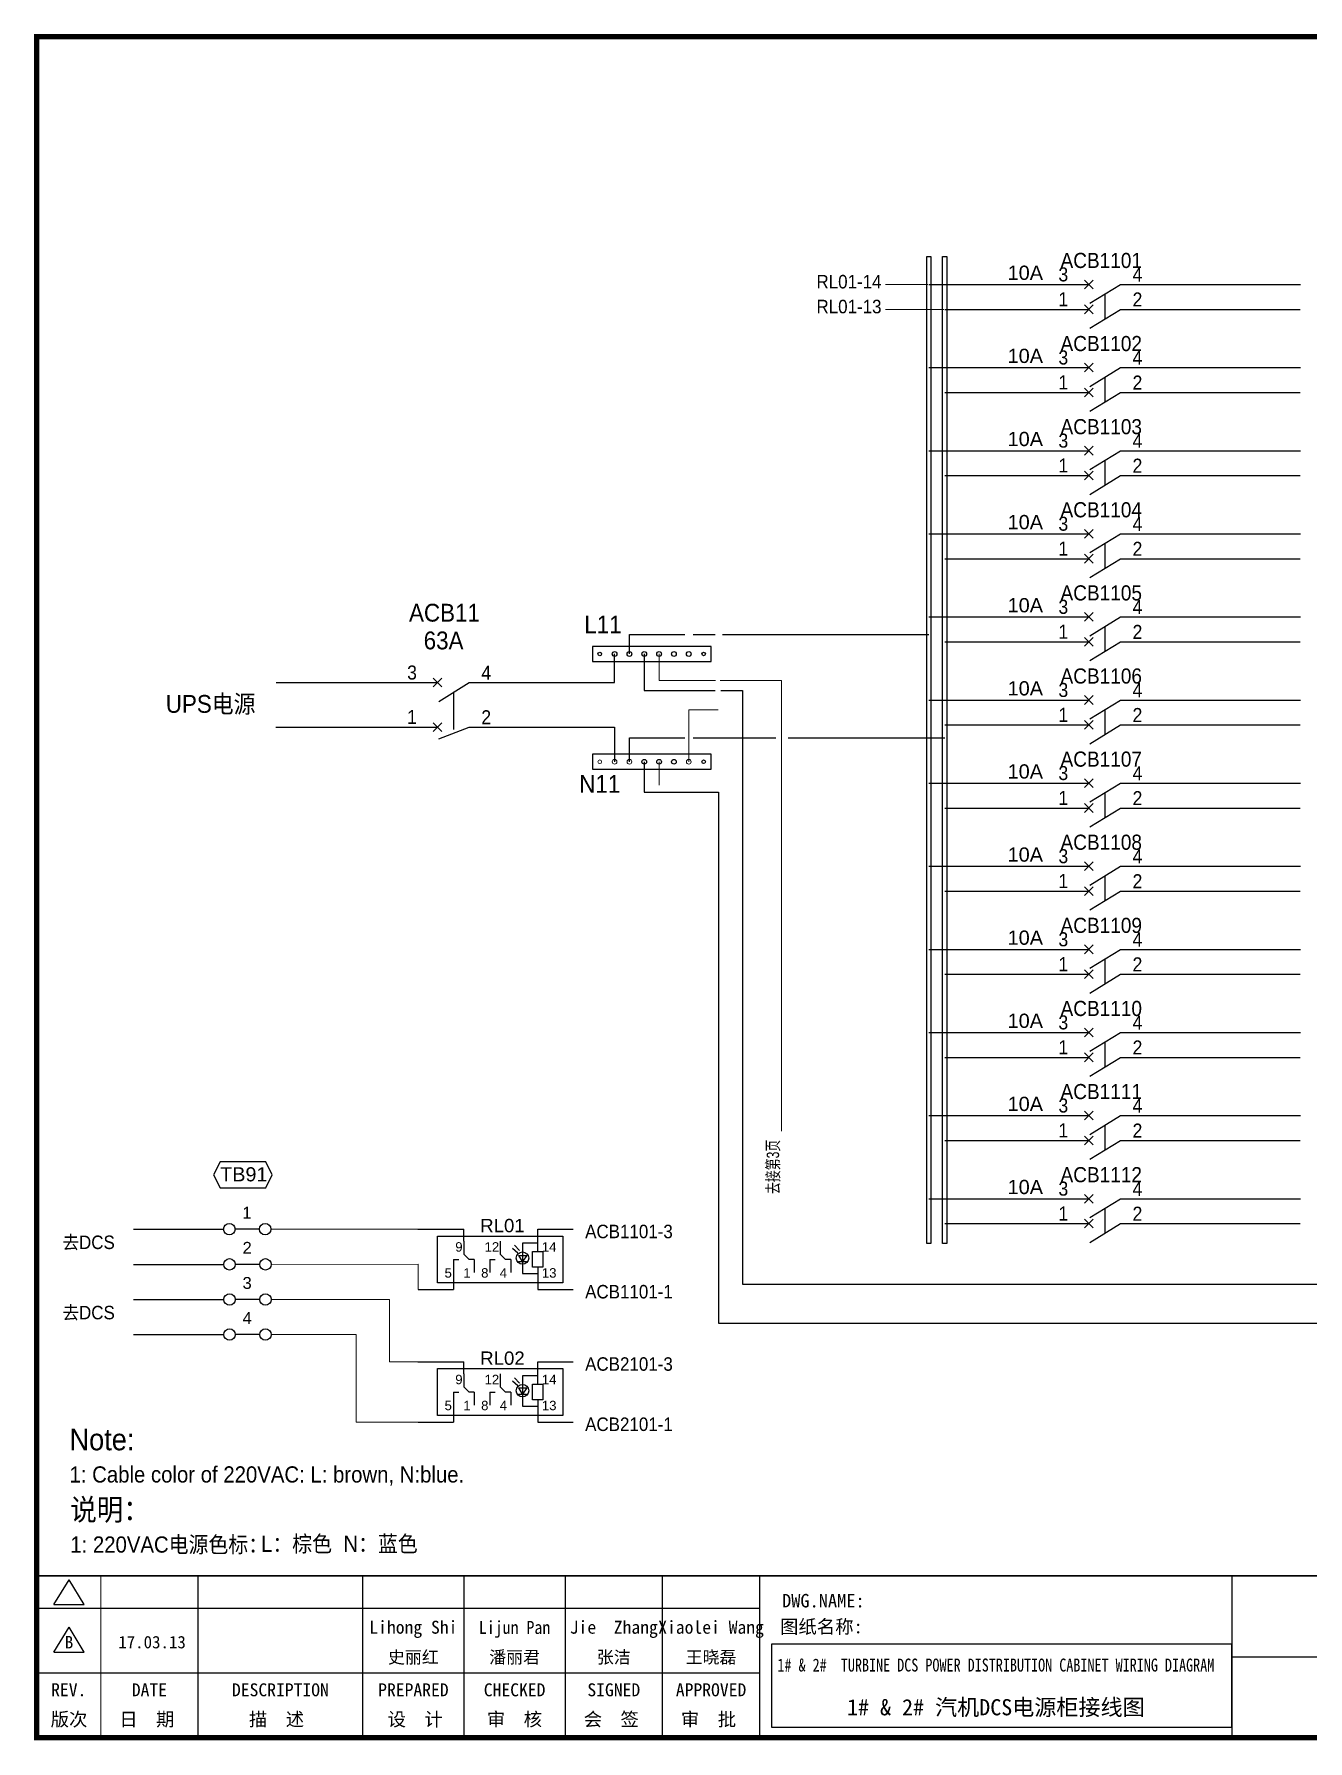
# Model space of a CAD drawing. Extents: x 81444 to 119867, y -54538 to -28747.
# Drawn here: x 91390 to 93751, y -54505 to -51342 of the extents above; entities that cross this region are included whole.
import ezdxf
from ezdxf.enums import TextEntityAlignment as Align

# ---------------------------------------------------------------- set-up
doc = ezdxf.new("R2010")
doc.units = 0
doc.header["$LTSCALE"] = 100
doc.header["$MEASUREMENT"] = 0
for name, color, linetype in [('t', 1, 'Continuous'), ('WIRING', 3, 'Continuous'), ('空气开关', 7, 'Continuous'), ('继电器', 7, 'Continuous')]:
    doc.layers.add(name, color=color, linetype=linetype)
doc.layers.add('细实线', color=7, linetype='Continuous', lineweight=20)
doc.styles.add('HZ', font='arial.ttf', dxfattribs={"width": 0.7})
doc.styles.get("Standard").update_dxf_attribs({"font": ''})
doc.styles.get('Standard').set_extended_font_data('SimSun')

# ---------------------------------------------------------------- blocks, each defined once
blk = doc.blocks.new('供电端子')
at = {"style": 'HZ', "width": 0.7}
blk.add_attdef('供电端子', (0, 0), '', height=17, dxfattribs=at)
blk = doc.blocks.new('两对触点继电器4')
at = {"linetype": 'Continuous'}
for p, q in [((-2.9, 1), (3.93, 1)), ((0, -6.94), (0, 0)), ((0, -6.94), (0, 0)), ((0, 0), (18.62, 0)), ((0, 0), (18.62, 0)), ((3.93, -0.77), (3.93, 1)), ((14.89, 1), (20.16, 1)), ((14.89, -2.31), (14.89, 1)), ((18.62, 0), (18.62, -6.94)), ((18.62, 0), (18.62, -6.94)), ((3.93, -0.77), (3.93, -2.7)), ((9.33, -0.77), (9.33, -2.7)), ((14.12, -4.63), (14.12, -2.31)), ((14.12, -2.31), (15.66, -2.31)), ((15.66, -2.31), (15.66, -4.63)), ((2.39, -3.47), (2.39, -7.94)), ((2.39, -3.47), (3.16, -3.47)), ((3.93, -2.7), (4.7, -3.47)), ((5.47, -3.47), (4.7, -3.47)), ((5.47, -3.47), (5.47, -5.4)), ((7.79, -3.47), (7.79, -5.4)), ((7.79, -3.47), (8.56, -3.47)), ((9.33, -2.7), (10.1, -3.47)), ((10.87, -3.47), (10.1, -3.47)), ((10.87, -3.47), (10.87, -5.4)), ((15.66, -4.63), (14.12, -4.63)), ((14.89, -4.63), (14.89, -7.94)), ((18.62, -6.94), (0, -6.94)), ((18.62, -6.94), (0, -6.94)), ((-2.88, -7.94), (2.39, -7.94)), ((14.89, -7.94), (20.16, -7.94))]:
    blk.add_line(p, q, dxfattribs=at)
at = {"layer": '继电器'}
for p, q in [((1.53, 0), (1.53, 0)), ((11.16, -1.79), (11.95, -2.5)), ((11.45, -1.36), (12.16, -2.15)), ((14.89, -1.06), (12.63, -1.06)), ((12.63, -1.06), (12.63, -5.58)), ((12.05, -3.79), (13.24, -3.79)), ((12.63, -5.58), (14.89, -5.58))]:
    blk.add_line(p, q, dxfattribs=at)
blk.add_lwpolyline([(0, 0), (18.62, 0), (18.62, -6.94), (0, -6.94)], close=True, dxfattribs=at)
blk.add_lwpolyline([(12.05, -2.87), (13.29, -2.87), (12.63, -3.79), (12.1, -2.87)], dxfattribs=at)
blk.add_circle((12.63, -3.27), 0.924, dxfattribs=at)
at = {"style": 'HZ'}
for s, p in [('9', (2.64, -2.31)), ('12', (6.99, -2.31)), ('14', (15.5, -2.31)), ('5', (1.05, -6.17)), ('1', (3.84, -6.17)), ('8', (6.48, -6.17)), ('4', (9.24, -6.17)), ('13', (15.5, -6.17))]:
    blk.add_text(s, height=1.4, dxfattribs=at).set_placement(p)
at = {"layer": '继电器', "style": 'HZ'}
blk.add_attdef('J1', text='', height=2, dxfattribs=at).set_placement((9.65, 0.57), align=Align.CENTER)
blk = doc.blocks.new('图框')
at = {"color": 7}
for p, q in [((2215.6, -2851.6), (2215.6, -3151.6)), ((0, -2911.6), (1340.2, -2911.6)), ((2215.6, -3001.6), (3115.6, -3001.6)), ((0, -3031.6), (1340.2, -3031.6))]:
    blk.add_line(p, q, dxfattribs=at)
at = {"color": 7, "const_width": 3}
blk.add_lwpolyline([(4115.6, -2851.6), (0, -2851.6)], dxfattribs=at)
at = {"layer": 't', "color": 7}
for p, q in [((31.9, -2905), (59.9, -2859.1)), ((87.8, -2905), (59.9, -2859.1)), ((31.9, -2905), (87.8, -2905)), ((31.9, -2993), (59.9, -2947.1)), ((87.8, -2993), (59.9, -2947.1)), ((31.9, -2993), (87.8, -2993))]:
    blk.add_line(p, q, dxfattribs=at)
at = {"layer": 't', "color": 7, "const_width": 9.62}
blk.add_lwpolyline([(4115.6, -3151.6), (4115.6, 0), (0, 0), (0, -3151.6)], close=True, dxfattribs=at)
at = {"layer": 't', "color": 7, "const_width": 2.4}
for points in [[(118.8, -2852.8), (118.8, -3151.6)], [(299.1, -2852.8), (299.1, -3151.6)], [(604.4, -2852.8), (604.4, -3156.4)], [(792, -2852.8), (792, -3156.4)], [(979.6, -2852.8), (979.6, -3156.4)], [(1159.9, -2852.8), (1159.9, -3156.4)], [(1340.2, -2852.8), (1340.2, -3156.4)]]:
    blk.add_lwpolyline(points, dxfattribs=at)
at = {"color": 7, "flags": 8}
for tag, p, height in [('DWG.NAME:', (1381.6, -2910.4), 25), ('PROJECTNAME:', (3125.5, -2912.8), 24), ('PROJECTNAME：', (3339.1, -2913.1), 25), ('DWG.NO.:', (3128.2, -3030.4), 24), ('图纸编号', (3315.4, -3052.4), 24), ('FILENO.:', (3128.7, -3106.1), 24), ('文档号', (3317.7, -3124.1), 24)]:
    blk.add_attdef(tag, p, '', height=height, dxfattribs=at)
for tag, height, p in [('RENLIU', 24, (698.2, -2950.4)), ('SHUFENWANG', 24, (885.8, -2950.4)), ('FANGHOU', 24, (1069.7, -2950.4)), ('DANDANLI', 24, (1250, -2950.4)), ('A', 23, (59.9, -2974.9)), ('设计时间', 23, (213.9, -2974.9)), ('刘仁', 23, (698.2, -3002.2)), ('王姝芬', 23, (885.8, -3002.2)), ('侯方', 23, (1069.7, -3002.2)), ('李丹丹', 23, (1250, -3002.2)), ('#10STATIONONTROLCABINETCOVER', 30, (1777.9, -3017.2)), ('PAGEXOFX', 24, (3953.7, -3039.1)), ('REV.', 24, (59.4, -3063)), ('DATE', 24, (208.9, -3063)), ('DESCRIPTION', 24, (451.7, -3063)), ('PREPARED', 24, (698.2, -3063)), ('CHECKED', 24, (885.8, -3063)), ('SIGNED', 24, (1069.7, -3063)), ('APPROVED', 24, (1250, -3063)), ('图纸名称', 30, (1777.9, -3094.7)), ('第几页共几页', 24, (3953.7, -3114.1))]:
    blk.add_attdef(tag, text='', height=height, dxfattribs=at).set_placement(p, align=Align.MIDDLE)
for tag, p in [('图纸名称:', (1377.8, -2965.9)), ('项目名称：', (3121.6, -2984.3)), ('项目名称：', (3325, -2984.3))]:
    blk.add_attdef(tag, text='', height=25, dxfattribs=at).set_placement(p, align=Align.BOTTOM_LEFT)
at = {"color": 7, "width": 0.8, "flags": 8}
blk.add_attdef('HANGZHOUHOLLYSYSAUTOMATIONCO.,LTD.', text='', height=24, dxfattribs=at).set_placement((2770.1, -3045.7), align=Align.MIDDLE)
at = {"layer": 't', "color": 7}
for s, p in [('版次', (59.9, -3117.6)), ('日  期', (204.2, -3117.6)), ('描  述', (444.5, -3117.6)), ('设  计', (701.5, -3117.6)), ('审  核', (885.6, -3117.6)), ('会  签', (1065, -3117.6)), ('审  批', (1245.3, -3117.6))]:
    blk.add_text(s, height=25, dxfattribs=at).set_placement(p, align=Align.MIDDLE_CENTER)

msp = doc.modelspace()

# ---------------------------------------------------------------- linework, layer by layer
at = {"color": 6}
for p, q in [((93353.3, -51814.3), (93337.2, -51798.1)), ((93337.2, -51814.3), (93353.3, -51798.1)), ((93347.3, -51841), (93403.8, -51806.2)), ((93337.2, -51860.4), (93353.3, -51844.2)), ((93353.3, -51860.4), (93337.2, -51844.2)), ((93347.3, -51887.1), (93403.8, -51852.3)), ((93353.3, -51968.3), (93337.2, -51952.1)), ((93337.2, -51968.3), (93353.3, -51952.1)), ((93347.3, -51995), (93403.8, -51960.2)), ((93353.3, -52014.4), (93337.2, -51998.2)), ((93337.2, -52014.4), (93353.3, -51998.2)), ((93347.3, -52041.1), (93403.8, -52006.3)), ((93337.2, -52122.3), (93353.3, -52106.1)), ((93353.3, -52122.3), (93337.2, -52106.1)), ((93347.3, -52149), (93403.8, -52114.2)), ((93337.2, -52168.4), (93353.3, -52152.2)), ((93353.3, -52168.4), (93337.2, -52152.2)), ((93347.3, -52195.1), (93403.8, -52160.3)), ((93353.3, -52276.3), (93337.2, -52260.1)), ((93337.2, -52276.3), (93353.3, -52260.1)), ((93347.3, -52303), (93403.8, -52268.2)), ((93353.3, -52322.4), (93337.2, -52306.2)), ((93337.2, -52322.4), (93353.3, -52306.2)), ((93347.3, -52349.1), (93403.8, -52314.3)), ((93337.2, -52430.3), (93353.3, -52414.1)), ((93353.3, -52430.3), (93337.2, -52414.1)), ((93347.3, -52457), (93403.8, -52422.2)), ((93337.2, -52476.4), (93353.3, -52460.2)), ((93353.3, -52476.4), (93337.2, -52460.2)), ((93347.3, -52503.1), (93403.8, -52468.3)), ((93353.3, -52584.3), (93337.2, -52568.1)), ((93337.2, -52584.3), (93353.3, -52568.1)), ((93347.3, -52611), (93403.8, -52576.2)), ((93353.3, -52630.4), (93337.2, -52614.2)), ((93337.2, -52630.4), (93353.3, -52614.2)), ((93347.3, -52657.1), (93403.8, -52622.3)), ((93353.3, -52738.3), (93337.2, -52722.1)), ((93337.2, -52738.3), (93353.3, -52722.1)), ((93347.3, -52765), (93403.8, -52730.2)), ((93353.3, -52784.4), (93337.2, -52768.2)), ((93337.2, -52784.4), (93353.3, -52768.2)), ((93347.3, -52811.1), (93403.8, -52776.3)), ((93337.2, -52892.3), (93353.3, -52876.1)), ((93353.3, -52892.3), (93337.2, -52876.1)), ((93347.3, -52919), (93403.8, -52884.2)), ((93337.2, -52938.4), (93353.3, -52922.2)), ((93353.3, -52938.4), (93337.2, -52922.2)), ((93347.3, -52965.1), (93403.8, -52930.3)), ((93353.3, -53046.3), (93337.2, -53030.1)), ((93337.2, -53046.3), (93353.3, -53030.1)), ((93347.3, -53073), (93403.8, -53038.2)), ((93353.3, -53092.4), (93337.2, -53076.2)), ((93337.2, -53092.4), (93353.3, -53076.2)), ((93347.3, -53119.1), (93403.8, -53084.3)), ((93353.3, -53200.3), (93337.2, -53184.1)), ((93337.2, -53200.3), (93353.3, -53184.1)), ((93347.3, -53227), (93403.8, -53192.2)), ((93353.3, -53246.4), (93337.2, -53230.2)), ((93337.2, -53246.4), (93353.3, -53230.2)), ((93347.3, -53273.1), (93403.8, -53238.3)), ((93353.3, -53354.3), (93337.2, -53338.1)), ((93337.2, -53354.3), (93353.3, -53338.1)), ((93347.3, -53381), (93403.8, -53346.2)), ((93353.3, -53400.4), (93337.2, -53384.2)), ((93337.2, -53400.4), (93353.3, -53384.2)), ((93347.3, -53427.1), (93403.8, -53392.3)), ((93337.2, -53508.3), (93353.3, -53492.1)), ((93353.3, -53508.3), (93337.2, -53492.1)), ((93347.3, -53535), (93403.8, -53500.2)), ((93337.2, -53554.4), (93353.3, -53538.2)), ((93353.3, -53554.4), (93337.2, -53538.2)), ((93347.3, -53581.1), (93403.8, -53546.3))]:
    msp.add_line(p, q, dxfattribs=at)
at = {"color": 43}
for p, q in [((93048.6, -51806.2), (93345.2, -51806.2)), ((93403.8, -51806.2), (93737.5, -51806.2)), ((93048.6, -51960.2), (93345.2, -51960.2)), ((93403.8, -51960.2), (93737.5, -51960.2)), ((93048.6, -52114.2), (93345.2, -52114.2)), ((93403.8, -52114.2), (93737.5, -52114.2)), ((93048.6, -52268.2), (93345.2, -52268.2)), ((93403.8, -52268.2), (93737.5, -52268.2)), ((93048.6, -52422.2), (93345.2, -52422.2)), ((93403.8, -52422.2), (93737.5, -52422.2)), ((92493.6, -52490.9), (92493.6, -52454.6)), ((92493.6, -52454.6), (92596.5, -52454.6)), ((92611.7, -52454.6), (92652.6, -52454.6)), ((92665.8, -52454.6), (93048.6, -52454.6)), ((92466.1, -52543.9), (92466.1, -52490.9)), ((92521.1, -52490.9), (92521.1, -52558.7)), ((91838.5, -52543.9), (92138, -52543.9)), ((92196.5, -52543.9), (92466.1, -52543.9)), ((92521.1, -52558.7), (92652.6, -52558.7)), ((92663.1, -52558.7), (92703.2, -52558.7)), ((92703.2, -52558.7), (92703.2, -52927.6)), ((93048.6, -52576.2), (93345.2, -52576.2)), ((93403.8, -52576.2), (93737.5, -52576.2)), ((93048.6, -52730.2), (93345.2, -52730.2)), ((93403.8, -52730.2), (93737.5, -52730.2)), ((93048.6, -52884.2), (93345.2, -52884.2)), ((93403.8, -52884.2), (93737.5, -52884.2)), ((92703.2, -52927.6), (92703.2, -53658.4)), ((93048.6, -53038.2), (93345.2, -53038.2)), ((93403.8, -53038.2), (93737.5, -53038.2)), ((93048.6, -53192.2), (93345.2, -53192.2)), ((93403.8, -53192.2), (93737.5, -53192.2)), ((93048.6, -53346.2), (93345.2, -53346.2)), ((93403.8, -53346.2), (93737.5, -53346.2)), ((93048.6, -53500.2), (93345.2, -53500.2)), ((93403.8, -53500.2), (93737.5, -53500.2)), ((92703.2, -53658.4), (94320.2, -53658.4))]:
    msp.add_line(p, q, dxfattribs=at)
at = {"color": 5}
for p, q in [((93078.3, -51852.3), (93345.2, -51852.3)), ((93403.8, -51852.3), (93736.9, -51852.3)), ((93078.3, -52006.3), (93345.2, -52006.3)), ((93403.8, -52006.3), (93736.9, -52006.3)), ((93078.3, -52160.3), (93345.2, -52160.3)), ((93403.8, -52160.3), (93736.9, -52160.3)), ((93078.3, -52314.3), (93345.2, -52314.3)), ((93403.8, -52314.3), (93736.9, -52314.3)), ((93078.3, -52468.3), (93345.2, -52468.3)), ((93403.8, -52468.3), (93736.9, -52468.3)), ((93078.3, -52622.3), (93345.2, -52622.3)), ((93403.8, -52622.3), (93736.9, -52622.3)), ((91838.4, -52626.3), (92138, -52626.3)), ((92196.5, -52626.3), (92466.1, -52626.3)), ((92466.1, -52626.3), (92466.1, -52690.6)), ((92493.6, -52690.6), (92493.6, -52646)), ((92493.6, -52646), (92596.5, -52646)), ((92612, -52646), (92712, -52646)), ((92712, -52646), (92765, -52646)), ((92787.7, -52646), (92820.8, -52646)), ((92820.8, -52646), (93078.3, -52646)), ((92521.1, -52690.6), (92521.1, -52746.9)), ((92521.1, -52746.9), (92658.6, -52746.9)), ((92658.6, -52746.9), (92658.6, -52927.1)), ((93078.3, -52776.3), (93345.2, -52776.3)), ((93403.8, -52776.3), (93736.9, -52776.3)), ((92658.6, -52927.1), (92658.6, -53731.1)), ((93078.3, -52930.3), (93345.2, -52930.3)), ((93403.8, -52930.3), (93736.9, -52930.3)), ((93078.3, -53084.3), (93345.2, -53084.3)), ((93403.8, -53084.3), (93736.9, -53084.3)), ((93078.3, -53238.3), (93345.2, -53238.3)), ((93403.8, -53238.3), (93736.9, -53238.3)), ((93078.3, -53392.3), (93345.2, -53392.3)), ((93403.8, -53392.3), (93736.9, -53392.3)), ((93078.3, -53546.3), (93345.2, -53546.3)), ((93403.8, -53546.3), (93736.9, -53546.3)), ((92658.6, -53731.1), (94350, -53731.1))]:
    msp.add_line(p, q, dxfattribs=at)
for p, q in [((92146, -52552), (92129.9, -52535.8)), ((92129.9, -52552), (92146, -52535.8)), ((92140, -52578.7), (92196.5, -52543.9)), ((92129.9, -52634.4), (92146, -52618.2)), ((92146, -52634.4), (92129.9, -52618.2)), ((92140, -52648.4), (92196.5, -52626.3))]:
    msp.add_line(p, q)
at = {"color": 7}
for p, q in [((91574, -53556.7), (91741.4, -53556.7)), ((91574, -53621.9), (91741.7, -53621.9)), ((91574, -53686.9), (91741.8, -53686.9)), ((91574, -53752), (91741.8, -53752))]:
    msp.add_line(p, q, dxfattribs=at)
at = {"color": 7, "linetype": 'Continuous'}
for p, q in [((91807.8, -53556.7), (91762.5, -53556.7)), ((91808.2, -53621.9), (91762.9, -53621.9)), ((91808.2, -53686.9), (91763, -53686.9)), ((91808.2, -53752), (91763, -53752))]:
    msp.add_line(p, q, dxfattribs=at)
at = {"color": 43}
for points in [[(93052.6, -51754.5), (93052.6, -53583.3), (93044.7, -53583.3), (93044.7, -51754.5)], [(92424.9, -52504.7), (92644.9, -52504.7), (92644.9, -52477.2), (92424.9, -52477.2)]]:
    msp.add_lwpolyline(points, close=True, dxfattribs=at)
at = {"color": 5}
for points in [[(93081.7, -51754.5), (93081.7, -53583.3), (93073.9, -53583.3), (93073.9, -51754.5)], [(92424.9, -52704.3), (92644.9, -52704.3), (92644.9, -52676.8), (92424.9, -52676.8)]]:
    msp.add_lwpolyline(points, close=True, dxfattribs=at)
at = {"color": 3}
msp.add_lwpolyline([(91819.5, -53431.6), (91734.8, -53431.6), (91722.7, -53455.8), (91734.8, -53480), (91819.5, -53480), (91831.6, -53455.8), (91819.5, -53431.6)], dxfattribs=at)
at = {"color": 1}
msp.add_lwpolyline([(92757.4, -54324.8), (93609.9, -54324.8), (93609.9, -54479.8), (92757.4, -54479.8)], close=True, dxfattribs=at)
for centre, radius in [((92438.6, -52490.9), 3.3), ((92466.1, -52490.9), 4.4), ((92493.6, -52490.9), 4.4), ((92521.1, -52490.9), 4.4), ((92548.6, -52490.9), 4.4), ((92576.1, -52490.9), 4.4), ((92603.6, -52490.9), 4.4), ((92631.1, -52490.9), 3.3), ((92521.1, -52690.6), 4.4), ((92548.6, -52690.6), 4.4), ((92576.1, -52690.6), 4.4), ((92631.1, -52690.6), 3.3)]:
    msp.add_circle(centre, radius)
at = {"lineweight": 20}
for centre, radius in [((92438.6, -52690.6), 3.3), ((92466.1, -52690.6), 4.4), ((92493.6, -52690.6), 4.4), ((92603.6, -52690.6), 4.4)]:
    msp.add_circle(centre, radius, dxfattribs=at)
at = {"layer": 'WIRING', "color": 3}
for centre in [(91751.9, -53556.7), (91818.4, -53556.7), (91752.3, -53621.9), (91818.8, -53621.9), (91752.4, -53686.9), (91818.8, -53686.9), (91752.4, -53752), (91818.8, -53752)]:
    msp.add_circle(centre, 10.6, dxfattribs=at)
at = {"layer": '空气开关', "color": 6}
for p, q in [((93375.6, -51869.7), (93375.6, -51823.6)), ((93375.6, -52023.7), (93375.6, -51977.6)), ((93375.6, -52177.7), (93375.6, -52131.6)), ((93375.6, -52331.7), (93375.6, -52285.6)), ((93375.6, -52485.7), (93375.6, -52439.6)), ((93375.6, -52639.7), (93375.6, -52593.6)), ((93375.6, -52793.7), (93375.6, -52747.6)), ((93375.6, -52947.7), (93375.6, -52901.6)), ((93375.6, -53101.7), (93375.6, -53055.6)), ((93375.6, -53255.7), (93375.6, -53209.6)), ((93375.6, -53409.7), (93375.6, -53363.6)), ((93375.6, -53563.7), (93375.6, -53517.6))]:
    msp.add_line(p, q, dxfattribs=at)
at = {"layer": '空气开关'}
msp.add_line((92168.3, -52631), (92168.3, -52561.3), dxfattribs=at)
at = {"layer": '细实线', "color": 43}
for p, q in [((93046.5, -51806.4), (92968.3, -51806.4)), ((92548.6, -52490.9), (92548.6, -52539.8)), ((92548.6, -52539.8), (92653, -52539.8)), ((92662, -52539.8), (92775.4, -52539.8)), ((92775.4, -52539.8), (92775.4, -53375.2))]:
    msp.add_line(p, q, dxfattribs=at)
at = {"layer": '细实线', "color": 5}
for p, q in [((93076.2, -51852.5), (92968.3, -51852.5)), ((92603.6, -52690.6), (92603.6, -52594.5)), ((92603.6, -52594.5), (92658, -52594.5)), ((92548.6, -52690.6), (92548.6, -52733.8))]:
    msp.add_line(p, q, dxfattribs=at)
at = {"layer": '细实线', "color": 0}
for p, q in [((92101.6, -53556.9), (91829, -53556.7)), ((92101.8, -53621.6), (91829.4, -53621.9)), ((92101.8, -53668.5), (92101.8, -53621.6)), ((91829.4, -53686.9), (92049.1, -53686.9)), ((92049.1, -53802.6), (92049.1, -53686.9)), ((91829.4, -53752), (91987.1, -53752)), ((91987.1, -53752), (91987.1, -53914.2)), ((92101.6, -53802.6), (92049.1, -53802.6)), ((92101.8, -53914.2), (91987.1, -53914.2))]:
    msp.add_line(p, q, dxfattribs=at)

# ---------------------------------------------------------------- block references
at = {"color": 1}
ref = msp.add_blockref('图框', (91394.9, -51347.2), dxfattribs=at)
ref.add_attrib('图纸名称', '1# & 2# 汽机DCS电源柜接线图', dxfattribs={"color": 7, "height": 30, "flags": 8}).set_placement((93172.8, -54441.9), align=Align.MIDDLE)
ref.add_attrib('刘仁', '史丽红', dxfattribs={"color": 7, "height": 23, "flags": 8}).set_placement((92093.1, -54349.3), align=Align.MIDDLE)
ref.add_attrib('王姝芬', '潘丽君', dxfattribs={"color": 7, "height": 23, "flags": 8}).set_placement((92280.7, -54349.3), align=Align.MIDDLE)
ref.add_attrib('侯方', '张洁', dxfattribs={"color": 7, "height": 23, "flags": 8}).set_placement((92464.6, -54349.3), align=Align.MIDDLE)
ref.add_attrib('李丹丹', '王晓磊', dxfattribs={"color": 7, "height": 23, "flags": 8}).set_placement((92644.9, -54349.3), align=Align.MIDDLE)
ref.add_attrib('设计时间', '17.03.13', dxfattribs={"color": 7, "height": 23, "flags": 8}).set_placement((91608.7, -54322), align=Align.MIDDLE)
ref.add_attrib('A', 'B', dxfattribs={"color": 7, "height": 23, "flags": 8}).set_placement((91454.8, -54322), align=Align.MIDDLE)
ref.add_attrib('REV.', 'REV.', dxfattribs={"color": 7, "height": 24, "flags": 8}).set_placement((91454.3, -54410.2), align=Align.MIDDLE)
ref.add_attrib('DATE', 'DATE', dxfattribs={"color": 7, "height": 24, "flags": 8}).set_placement((91603.8, -54410.2), align=Align.MIDDLE)
ref.add_attrib('DESCRIBE', 'DESCRIPTION', dxfattribs={"color": 7, "height": 24, "flags": 8}).set_placement((91846.6, -54410.2), align=Align.MIDDLE)
ref.add_attrib('PREPARE', 'PREPARED', dxfattribs={"color": 7, "height": 24, "flags": 8}).set_placement((92093.1, -54410.2), align=Align.MIDDLE)
ref.add_attrib('VERIFY', 'CHECKED', dxfattribs={"color": 7, "height": 24, "flags": 8}).set_placement((92280.7, -54410.2), align=Align.MIDDLE)
ref.add_attrib('SIGN', 'SIGNED', dxfattribs={"color": 7, "height": 24, "flags": 8}).set_placement((92464.6, -54410.2), align=Align.MIDDLE)
ref.add_attrib('APPROVER', 'APPROVED', dxfattribs={"color": 7, "height": 24, "flags": 8}).set_placement((92644.9, -54410.2), align=Align.MIDDLE)
ref.add_attrib('RENLIU', 'Lihong Shi', dxfattribs={"color": 7, "height": 24, "flags": 8}).set_placement((92093.1, -54297.5), align=Align.MIDDLE)
ref.add_attrib('SHUFENWANG', 'Lijun Pan', dxfattribs={"color": 7, "height": 24, "width": 0.9, "flags": 8}).set_placement((92280.7, -54297.5), align=Align.MIDDLE)
ref.add_attrib('FANGHOU', 'Jie  Zhang', dxfattribs={"color": 7, "height": 24, "flags": 8}).set_placement((92464.6, -54297.5), align=Align.MIDDLE)
ref.add_attrib('DANDANLI', 'Xiaolei Wang', dxfattribs={"color": 7, "height": 24, "flags": 8}).set_placement((92644.9, -54297.5), align=Align.MIDDLE)
ref.add_attrib('DWG.NAME:', 'DWG.NAME:', (92776.5, -54257.5), dxfattribs={"color": 7, "height": 25, "flags": 8})
ref.add_attrib('#10STATIONONTROLCABINETCOVER', '1# & 2#  TURBINE DCS POWER DISTRIBUTION CABINET WIRING DIAGRAM', dxfattribs={"color": 7, "height": 24, "width": 0.8, "flags": 8}).set_placement((93172.8, -54364.3), align=Align.MIDDLE)
ref.add_attrib('图纸名称:', '图纸名称:', dxfattribs={"color": 7, "height": 25, "flags": 8}).set_placement((92772.7, -54313.1), align=Align.BOTTOM_LEFT)
ref = msp.add_blockref('供电端子', (93368.2, -51775.7), dxfattribs=dict(xscale=0.9349999999976717, yscale=0.9349999999976717))
ref.add_attrib('供电端子', 'ACB1101', dxfattribs={"height": 28.05, "style": 'HZ', "width": 0.9}).set_placement((93368.2, -51775.7), align=Align.CENTER)
ref = msp.add_blockref('供电端子', (92840.3, -51813.5), dxfattribs=dict(xscale=0.9349999999976717, yscale=0.9349999999976717))
ref.add_attrib('供电端子', 'RL01-14', (92840.3, -51813.5), dxfattribs={"height": 25, "style": 'HZ', "width": 0.9})
ref = msp.add_blockref('供电端子', (93227.4, -51797.7), dxfattribs=dict(xscale=0.9349999999976717, yscale=0.9349999999976717))
ref.add_attrib('供电端子', '10A', dxfattribs={"height": 26.4, "style": 'HZ'}).set_placement((93227.4, -51797.7), align=Align.CENTER)
ref = msp.add_blockref('供电端子', (92840.3, -51859.6), dxfattribs=dict(xscale=0.9349999999976717, yscale=0.9349999999976717))
ref.add_attrib('供电端子', 'RL01-13', (92840.3, -51859.6), dxfattribs={"height": 25, "style": 'HZ', "width": 0.9})
ref = msp.add_blockref('供电端子', (93227.4, -51951.7), dxfattribs=dict(xscale=0.9349999999976717, yscale=0.9349999999976717))
ref.add_attrib('供电端子', '10A', dxfattribs={"height": 26.4, "style": 'HZ'}).set_placement((93227.4, -51951.7), align=Align.CENTER)
ref = msp.add_blockref('供电端子', (93368.2, -51929.7), dxfattribs=dict(xscale=0.9349999999976717, yscale=0.9349999999976717))
ref.add_attrib('供电端子', 'ACB1102', dxfattribs={"height": 28.05, "style": 'HZ', "width": 0.9}).set_placement((93368.2, -51929.7), align=Align.CENTER)
ref = msp.add_blockref('供电端子', (93227.4, -52105.7), dxfattribs=dict(xscale=0.9349999999976717, yscale=0.9349999999976717))
ref.add_attrib('供电端子', '10A', dxfattribs={"height": 26.4, "style": 'HZ'}).set_placement((93227.4, -52105.7), align=Align.CENTER)
ref = msp.add_blockref('供电端子', (93368.2, -52083.7), dxfattribs=dict(xscale=0.9349999999976717, yscale=0.9349999999976717))
ref.add_attrib('供电端子', 'ACB1103', dxfattribs={"height": 28.05, "style": 'HZ', "width": 0.9}).set_placement((93368.2, -52083.7), align=Align.CENTER)
ref = msp.add_blockref('供电端子', (93368.2, -52237.7), dxfattribs=dict(xscale=0.9349999999976717, yscale=0.9349999999976717))
ref.add_attrib('供电端子', 'ACB1104', dxfattribs={"height": 28.05, "style": 'HZ', "width": 0.9}).set_placement((93368.2, -52237.7), align=Align.CENTER)
ref = msp.add_blockref('供电端子', (93227.4, -52259.7), dxfattribs=dict(xscale=0.9349999999976717, yscale=0.9349999999976717))
ref.add_attrib('供电端子', '10A', dxfattribs={"height": 26.4, "style": 'HZ'}).set_placement((93227.4, -52259.7), align=Align.CENTER)
ref = msp.add_blockref('供电端子', (93368.2, -52391.7), dxfattribs=dict(xscale=0.9349999999976717, yscale=0.9349999999976717))
ref.add_attrib('供电端子', 'ACB1105', dxfattribs={"height": 28.05, "style": 'HZ', "width": 0.9}).set_placement((93368.2, -52391.7), align=Align.CENTER)
ref = msp.add_blockref('供电端子', (93227.4, -52413.7), dxfattribs=dict(xscale=0.9349999999976717, yscale=0.9349999999976717))
ref.add_attrib('供电端子', '10A', dxfattribs={"height": 26.4, "style": 'HZ'}).set_placement((93227.4, -52413.7), align=Align.CENTER)
ref = msp.add_blockref('供电端子', (93368.2, -52545.7), dxfattribs=dict(xscale=0.9349999999976717, yscale=0.9349999999976717))
ref.add_attrib('供电端子', 'ACB1106', dxfattribs={"height": 28.05, "style": 'HZ', "width": 0.9}).set_placement((93368.2, -52545.7), align=Align.CENTER)
ref = msp.add_blockref('供电端子', (93227.4, -52567.7), dxfattribs=dict(xscale=0.9349999999976717, yscale=0.9349999999976717))
ref.add_attrib('供电端子', '10A', dxfattribs={"height": 26.4, "style": 'HZ'}).set_placement((93227.4, -52567.7), align=Align.CENTER)
ref = msp.add_blockref('供电端子', (93368.2, -52699.7), dxfattribs=dict(xscale=0.9349999999976717, yscale=0.9349999999976717))
ref.add_attrib('供电端子', 'ACB1107', dxfattribs={"height": 28.05, "style": 'HZ', "width": 0.9}).set_placement((93368.2, -52699.7), align=Align.CENTER)
ref = msp.add_blockref('供电端子', (93227.4, -52721.7), dxfattribs=dict(xscale=0.9349999999976717, yscale=0.9349999999976717))
ref.add_attrib('供电端子', '10A', dxfattribs={"height": 26.4, "style": 'HZ'}).set_placement((93227.4, -52721.7), align=Align.CENTER)
ref = msp.add_blockref('供电端子', (93368.2, -52853.7), dxfattribs=dict(xscale=0.9349999999976717, yscale=0.9349999999976717))
ref.add_attrib('供电端子', 'ACB1108', dxfattribs={"height": 28.05, "style": 'HZ', "width": 0.9}).set_placement((93368.2, -52853.7), align=Align.CENTER)
ref = msp.add_blockref('供电端子', (93227.4, -52875.7), dxfattribs=dict(xscale=0.9349999999976717, yscale=0.9349999999976717))
ref.add_attrib('供电端子', '10A', dxfattribs={"height": 26.4, "style": 'HZ'}).set_placement((93227.4, -52875.7), align=Align.CENTER)
ref = msp.add_blockref('供电端子', (93368.2, -53007.7), dxfattribs=dict(xscale=0.9349999999976717, yscale=0.9349999999976717))
ref.add_attrib('供电端子', 'ACB1109', dxfattribs={"height": 28.05, "style": 'HZ', "width": 0.9}).set_placement((93368.2, -53007.7), align=Align.CENTER)
ref = msp.add_blockref('供电端子', (93227.4, -53029.7), dxfattribs=dict(xscale=0.9349999999976717, yscale=0.9349999999976717))
ref.add_attrib('供电端子', '10A', dxfattribs={"height": 26.4, "style": 'HZ'}).set_placement((93227.4, -53029.7), align=Align.CENTER)
ref = msp.add_blockref('供电端子', (93227.4, -53183.7), dxfattribs=dict(xscale=0.9349999999976717, yscale=0.9349999999976717))
ref.add_attrib('供电端子', '10A', dxfattribs={"height": 26.4, "style": 'HZ'}).set_placement((93227.4, -53183.7), align=Align.CENTER)
ref = msp.add_blockref('供电端子', (93368.2, -53161.7), dxfattribs=dict(xscale=0.9349999999976717, yscale=0.9349999999976717))
ref.add_attrib('供电端子', 'ACB1110', dxfattribs={"height": 28.05, "style": 'HZ', "width": 0.9}).set_placement((93368.2, -53161.7), align=Align.CENTER)
ref = msp.add_blockref('供电端子', (93227.4, -53337.7), dxfattribs=dict(xscale=0.9349999999976717, yscale=0.9349999999976717))
ref.add_attrib('供电端子', '10A', dxfattribs={"height": 26.4, "style": 'HZ'}).set_placement((93227.4, -53337.7), align=Align.CENTER)
ref = msp.add_blockref('供电端子', (93368.2, -53315.7), dxfattribs=dict(xscale=0.9349999999976717, yscale=0.9349999999976717))
ref.add_attrib('供电端子', 'ACB1111', dxfattribs={"height": 28.05, "style": 'HZ', "width": 0.9}).set_placement((93368.2, -53315.7), align=Align.CENTER)
ref = msp.add_blockref('供电端子', (93368.2, -53469.7), dxfattribs=dict(xscale=0.9349999999976717, yscale=0.9349999999976717))
ref.add_attrib('供电端子', 'ACB1112', dxfattribs={"height": 28.05, "style": 'HZ', "width": 0.9}).set_placement((93368.2, -53469.7), align=Align.CENTER)
ref = msp.add_blockref('供电端子', (93227.4, -53491.7), dxfattribs=dict(xscale=0.9349999999976717, yscale=0.9349999999976717))
ref.add_attrib('供电端子', '10A', dxfattribs={"height": 26.4, "style": 'HZ'}).set_placement((93227.4, -53491.7), align=Align.CENTER)
ref = msp.add_blockref('供电端子', (91793.1, -53537.1), dxfattribs=dict(xscale=0.9349999999976717, yscale=0.9349999999976717, zscale=0.9349999999999999))
ref.add_attrib('供电端子', '1', dxfattribs={"height": 22, "style": 'HZ'}).set_placement((91793.1, -53537.1), align=Align.RIGHT)
ref = msp.add_blockref('供电端子', (91442.6, -53593.5), dxfattribs=dict(xscale=0.9349999999976717, yscale=0.9349999999976717))
ref.add_attrib('供电端子', '去DCS ', (91442.6, -53593.5), dxfattribs={"height": 25, "style": 'HZ', "width": 0.9})
ref = msp.add_blockref('供电端子', (92411.5, -53573.4), dxfattribs=dict(xscale=0.9349999999976717, yscale=0.9349999999976717))
ref.add_attrib('供电端子', 'ACB1101-3', (92411.5, -53573.4), dxfattribs={"height": 25, "style": 'HZ', "width": 0.9})
ref = msp.add_blockref('供电端子', (91793.5, -53602.2), dxfattribs=dict(xscale=0.9349999999976717, yscale=0.9349999999976717, zscale=0.9349999999999999))
ref.add_attrib('供电端子', '2', dxfattribs={"height": 22, "style": 'HZ'}).set_placement((91793.5, -53602.2), align=Align.RIGHT)
ref = msp.add_blockref('供电端子', (91793.5, -53667.3), dxfattribs=dict(xscale=0.9349999999976717, yscale=0.9349999999976717, zscale=0.9349999999999999))
ref.add_attrib('供电端子', '3', dxfattribs={"height": 22, "style": 'HZ'}).set_placement((91793.5, -53667.3), align=Align.RIGHT)
ref = msp.add_blockref('供电端子', (92411.5, -53685), dxfattribs=dict(xscale=0.9349999999976717, yscale=0.9349999999976717))
ref.add_attrib('供电端子', 'ACB1101-1', (92411.5, -53685), dxfattribs={"height": 25, "style": 'HZ', "width": 0.9})
ref = msp.add_blockref('供电端子', (91442.6, -53723.7), dxfattribs=dict(xscale=0.9349999999976717, yscale=0.9349999999976717))
ref.add_attrib('供电端子', '去DCS ', (91442.6, -53723.7), dxfattribs={"height": 25, "style": 'HZ', "width": 0.9})
ref = msp.add_blockref('供电端子', (91793.5, -53732.4), dxfattribs=dict(xscale=0.9349999999976717, yscale=0.9349999999976717, zscale=0.9349999999999999))
ref.add_attrib('供电端子', '4', dxfattribs={"height": 22, "style": 'HZ'}).set_placement((91793.5, -53732.4), align=Align.RIGHT)
ref = msp.add_blockref('供电端子', (92411.5, -53819), dxfattribs=dict(xscale=0.9349999999976717, yscale=0.9349999999976717))
ref.add_attrib('供电端子', 'ACB2101-3', (92411.5, -53819), dxfattribs={"height": 25, "style": 'HZ', "width": 0.9})
ref = msp.add_blockref('供电端子', (92411.5, -53930.6), dxfattribs=dict(xscale=0.9349999999976717, yscale=0.9349999999976717))
ref.add_attrib('供电端子', 'ACB2101-1', (92411.5, -53930.6), dxfattribs={"height": 25, "style": 'HZ', "width": 0.9})
at = {"layer": '继电器'}
ref = msp.add_blockref('两对触点继电器4', (92137.8, -53569.4), dxfattribs=dict(at, xscale=12.48000000001048, yscale=12.48000000000684, zscale=12.48))
ref.add_attrib('J1', 'RL01', dxfattribs={"height": 24.7, "style": 'HZ'}).set_placement((92258.2, -53562.3), align=Align.CENTER)
ref = msp.add_blockref('两对触点继电器4', (92137.8, -53815.1), dxfattribs=dict(at, xscale=12.48000000001048, yscale=12.48000000000684, zscale=12.48))
ref.add_attrib('J1', 'RL02', dxfattribs={"height": 24.7, "style": 'HZ'}).set_placement((92258.2, -53808), align=Align.CENTER)

# ---------------------------------------------------------------- texts
at = {"style": 'HZ', "width": 0.9}
for s, p in [('ACB11', (92085, -52430.9)), ('L11', (92409.9, -52452.7)), ('63A', (92112.2, -52482.3)), ('UPS电源', (91634.1, -52599.9)), ('N11', (92400.5, -52748.1))]:
    msp.add_text(s, height=33, dxfattribs=at).set_placement(p)
at = {"style": 'HZ', "width": 0.7}
msp.add_text('去接第3页', height=23.1, rotation=90, dxfattribs=at).set_placement((92771.1, -53491.7))
at = {"color": 7, "style": 'HZ'}
msp.add_text('TB91', height=26.24, dxfattribs=at).set_placement((91735, -53468.1))
at = {"color": 3, "style": 'HZ', "width": 0.9}
for s, height, p in [('Note:', 40, (91455.7, -53966.4)), ('1: Cable color of 220VAC: L: brown, N:blue.', 30, (91455.7, -54026.1)), ('说明：', 40, (91457.1, -54096.2)), ('说明：', 40, (91457.1, -54096.2)), ('1: 220VAC电源色标：', 30, (91457.1, -54156)), ('L：棕色', 30, (91810.8, -54154.6)), ('N：蓝色', 30, (91963.4, -54154.6))]:
    msp.add_text(s, height=height, dxfattribs=at).set_placement(p)
at = {"layer": '空气开关', "style": 'HZ', "width": 0.9}
for s, p in [('3', (93288.8, -51800.5)), ('4', (93426.2, -51800.9)), ('1', (93288.8, -51846.6)), ('2', (93426.2, -51847)), ('3', (93288.8, -51954.5)), ('4', (93426.2, -51954.9)), ('1', (93288.8, -52000.6)), ('2', (93426.2, -52001)), ('3', (93288.8, -52108.5)), ('4', (93426.2, -52108.9)), ('1', (93288.8, -52154.6)), ('2', (93426.2, -52155)), ('3', (93288.8, -52262.5)), ('4', (93426.2, -52262.9)), ('1', (93288.8, -52308.6)), ('2', (93426.2, -52309)), ('3', (93288.8, -52416.5)), ('4', (93426.2, -52416.9)), ('1', (93288.8, -52462.6)), ('2', (93426.2, -52463)), ('3', (92081.5, -52538.2)), ('4', (92219, -52538.6)), ('3', (93288.8, -52570.5)), ('4', (93426.2, -52570.9)), ('1', (93288.8, -52616.6)), ('2', (93426.2, -52617)), ('1', (92081.5, -52620.6)), ('2', (92219, -52621.1)), ('3', (93288.8, -52724.5)), ('4', (93426.2, -52724.9)), ('1', (93288.8, -52770.6)), ('2', (93426.2, -52771)), ('3', (93288.8, -52878.5)), ('4', (93426.2, -52878.9)), ('1', (93288.8, -52924.6)), ('2', (93426.2, -52925)), ('3', (93288.8, -53032.5)), ('4', (93426.2, -53032.9)), ('1', (93288.8, -53078.6)), ('2', (93426.2, -53079)), ('3', (93288.8, -53186.5)), ('4', (93426.2, -53186.9)), ('1', (93288.8, -53232.6)), ('2', (93426.2, -53233)), ('3', (93288.8, -53340.5)), ('4', (93426.2, -53340.9)), ('1', (93288.8, -53386.6)), ('2', (93426.2, -53387)), ('3', (93288.8, -53494.5)), ('4', (93426.2, -53494.9)), ('1', (93288.8, -53540.6)), ('2', (93426.2, -53541))]:
    msp.add_text(s, height=26, dxfattribs=at).set_placement(p)

doc.saveas('drawing.dxf')
